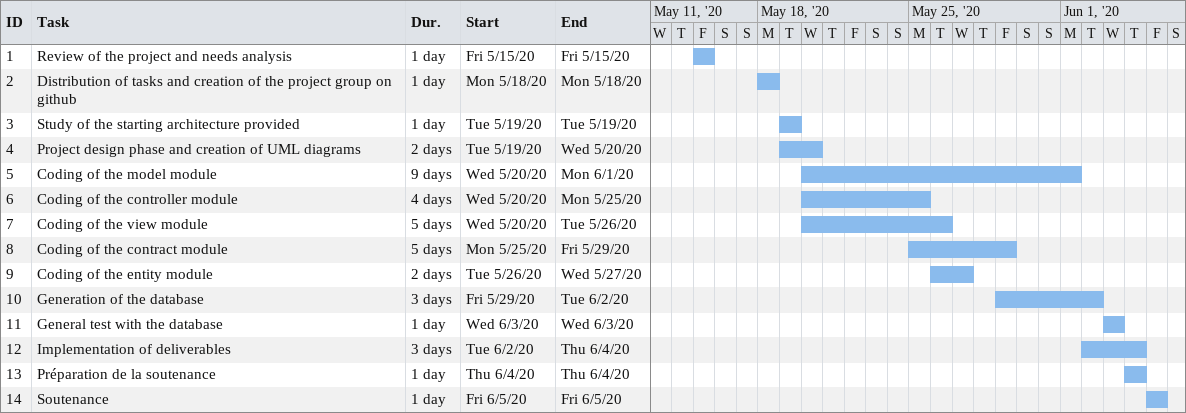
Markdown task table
| ID | Task | Duration | Start | Finish |
|---|---|---|---|---|
| 1 | Review of the project and needs analysis | 1d | 2020-05-15 | 2020-05-15 |
| 2 | Distribution of tasks and creation of the project group on github | 1d | 2020-05-18 | 2020-05-18 |
| 3 | Study of the starting architecture provided | 1d | 2020-05-19 | 2020-05-19 |
| 4 | Project design phase and creation of UML diagrams | 2d | 2020-05-19 | 2020-05-20 |
| 5 | Coding of the model module | 9d | 2020-05-20 | 2020-06-01 |
| 6 | Coding of the controller module | 4d | 2020-05-20 | 2020-05-25 |
| 7 | Coding of the view module | 5d | 2020-05-20 | 2020-05-26 |
| 8 | Coding of the contract module | 5d | 2020-05-25 | 2020-05-29 |
| 9 | Coding of the entity module | 2d | 2020-05-26 | 2020-05-27 |
| 10 | Generation of the database | 3d | 2020-05-29 | 2020-06-02 |
| 11 | General test with the database | 1d | 2020-06-03 | 2020-06-03 |
| 12 | Implementation of deliverables | 3d | 2020-06-02 | 2020-06-04 |
| 13 | Préparation de la soutenance | 1d | 2020-06-04 | 2020-06-04 |
| 14 | Soutenance | 1d | 2020-06-05 | 2020-06-05 |
